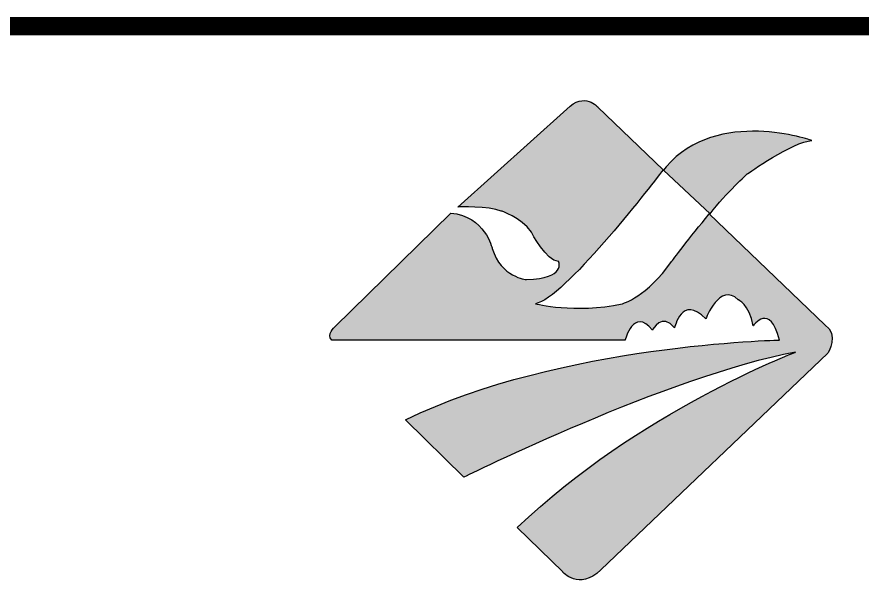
# Model space of a CAD drawing. Extents: x -689 to 317106, y 182884 to 219577.
# Drawn here: x 109086 to 110455, y 184769 to 185699 of the extents above; entities that cross this region are included whole.
import ezdxf
from ezdxf.enums import TextEntityAlignment as Align

# ---------------------------------------------------------------- set-up
doc = ezdxf.new("R2010")
doc.units = 0
doc.header["$LTSCALE"] = 500
doc.header["$MEASUREMENT"] = 0
for name, color, linetype in [('CX-BORD-LIN1', 7, 'Continuous'), ('CZ-TEX0', 7, 'Continuous'), ('CZ-TEX1', 7, 'Continuous'), ('CZ-TEX2', 7, 'Continuous'), ('CZ-TEX3', 7, 'Continuous'), ('DO-GAK', 7, 'Continuous')]:
    doc.layers.add(name, color=color, linetype=linetype)
doc.styles.add('TB_BTXT', font='')
doc.styles.add('TB_TEXT', font='')
doc.styles.get('TB_BTXT').set_extended_font_data('Dotum')
doc.styles.get('TB_TEXT').set_extended_font_data('Dotum')

# ---------------------------------------------------------------- blocks, each defined once
blk = doc.blocks.new('CXBLKA1')
at = {"layer": 'DO-GAK'}
h = blk.add_hatch(color=7, dxfattribs=at)
h.dxf.hatch_style = 2
edge = h.paths.add_edge_path()
edge.add_spline(control_points=[(70.78, 46.32), (70.78, 46.32), (67.036, 49.915), (67.036, 49.915), (66.419, 49.165), (65.816, 48.378), (65.816, 48.378), (65.032, 47.235), (64.216, 47.006), (64.216, 47.006), (62.681, 46.68), (61.407, 47.006), (61.407, 47.006), (62.327, 47.184), (65.053, 50.705), (65.544, 51.347), (65.544, 51.347), (63.432, 53.374), (63.432, 53.374), (63.432, 53.374), (63.007, 53.897), (62.42, 53.309), (62.42, 53.309), (58.892, 50.141), (58.892, 50.141), (58.892, 50.141), (59.905, 50.174), (60.297, 50.011), (60.297, 50.011), (60.928, 49.815), (61.277, 49.325), (61.277, 49.325), (61.766, 48.378), (62.158, 48.378), (62.158, 48.378), (62.42, 47.823), (61.113, 47.79), (61.113, 47.79), (60.297, 47.855), (60.003, 48.802), (60.003, 48.802), (59.774, 49.847), (58.664, 49.945), (58.664, 49.945), (54.908, 46.255), (54.908, 46.255), (54.908, 46.255), (54.614, 46.004), (54.81, 45.83), (54.81, 45.83), (64.314, 45.83), (64.314, 45.83), (64.314, 45.83), (64.575, 46.908), (65.195, 46.157), (65.195, 46.157), (65.522, 46.745), (65.914, 46.222), (65.914, 46.222), (66.142, 47.333), (66.926, 46.516), (66.926, 46.516), (67.384, 47.725), (67.971, 47.137), (67.971, 47.137), (68.331, 47.006), (68.461, 46.288), (68.461, 46.288), (69.016, 47.072), (69.31, 45.83), (69.31, 45.83), (62.256, 45.7), (57.194, 43.251), (57.194, 43.251), (59.088, 41.389), (59.088, 41.389), (59.088, 41.389), (65.751, 44.687), (69.833, 45.438), (69.833, 45.438), (64.738, 43.512), (60.819, 39.756), (60.819, 39.756), (62.289, 38.319), (62.289, 38.319), (62.289, 38.319), (62.812, 37.699), (63.53, 38.384), (63.53, 38.384), (70.878, 45.406), (70.878, 45.406), (70.878, 45.406), (71.27, 46.026), (70.78, 46.32)], knot_values=[0, 0, 0, 0, 1, 1, 1, 2, 2, 2, 3, 3, 3, 4, 4, 4, 5, 5, 5, 6, 6, 6, 7, 7, 7, 8, 8, 8, 9, 9, 9, 10, 10, 10, 11, 11, 11, 12, 12, 12, 13, 13, 13, 14, 14, 14, 15, 15, 15, 16, 16, 16, 17, 17, 17, 18, 18, 18, 19, 19, 19, 20, 20, 20, 21, 21, 21, 22, 22, 22, 23, 23, 23, 24, 24, 24, 25, 25, 25, 26, 26, 26, 27, 27, 27, 28, 28, 28, 29, 29, 29, 30, 30, 30, 31, 31, 31, 31], degree=3, periodic=0)
h = blk.add_hatch(color=7, dxfattribs=at)
h.dxf.hatch_style = 2
edge = h.paths.add_edge_path()
edge.add_spline(control_points=[(65.643, 51.446), (67.309, 53.373), (70.366, 52.295), (70.366, 52.295), (69.746, 52.263), (68.276, 51.218), (68.276, 51.218), (68.276, 51.218), (67.59, 50.609), (67.068, 49.924), (67.068, 49.924), (65.553, 51.34), (65.553, 51.34), (65.553, 51.34), (65.643, 51.446), (65.643, 51.446)], knot_values=[0, 0, 0, 0, 1, 1, 1, 2, 2, 2, 3, 3, 3, 4, 4, 4, 5, 5, 5, 5], degree=3, periodic=0)
at = {"layer": 'CX-BORD-LIN1', "color": 7, "const_width": 0.6}
blk.add_lwpolyline([(821, 56), (25, 56)], dxfattribs=at)
at = {"layer": 'DO-GAK', "color": 7}
for points, knots in [([(70.78, 46.32), (70.78, 46.32), (67.036, 49.915), (67.036, 49.915), (66.419, 49.165), (65.816, 48.378), (65.816, 48.378), (65.032, 47.235), (64.216, 47.006), (64.216, 47.006), (62.681, 46.68), (61.407, 47.006), (61.407, 47.006), (62.327, 47.184), (65.053, 50.705), (65.544, 51.347), (65.544, 51.347), (63.432, 53.374), (63.432, 53.374), (63.432, 53.374), (63.007, 53.897), (62.42, 53.309), (62.42, 53.309), (58.892, 50.141), (58.892, 50.141), (58.892, 50.141), (59.905, 50.174), (60.297, 50.011), (60.297, 50.011), (60.928, 49.815), (61.277, 49.325), (61.277, 49.325), (61.766, 48.378), (62.158, 48.378), (62.158, 48.378), (62.42, 47.823), (61.113, 47.79), (61.113, 47.79), (60.297, 47.855), (60.003, 48.802), (60.003, 48.802), (59.774, 49.847), (58.664, 49.945), (58.664, 49.945), (54.908, 46.255), (54.908, 46.255), (54.908, 46.255), (54.614, 46.004), (54.81, 45.83), (54.81, 45.83), (64.314, 45.83), (64.314, 45.83), (64.314, 45.83), (64.575, 46.908), (65.195, 46.157), (65.195, 46.157), (65.522, 46.745), (65.914, 46.222), (65.914, 46.222), (66.142, 47.333), (66.926, 46.516), (66.926, 46.516), (67.384, 47.725), (67.971, 47.137), (67.971, 47.137), (68.331, 47.006), (68.461, 46.288), (68.461, 46.288), (69.016, 47.072), (69.31, 45.83), (69.31, 45.83), (62.256, 45.7), (57.194, 43.251), (57.194, 43.251), (59.088, 41.389), (59.088, 41.389), (59.088, 41.389), (65.751, 44.687), (69.833, 45.438), (69.833, 45.438), (64.738, 43.512), (60.819, 39.756), (60.819, 39.756), (62.289, 38.319), (62.289, 38.319), (62.289, 38.319), (62.812, 37.699), (63.53, 38.384), (63.53, 38.384), (70.878, 45.406), (70.878, 45.406), (70.878, 45.406), (71.27, 46.026), (70.78, 46.32)], [0, 0, 0, 0, 1, 1, 1, 2, 2, 2, 3, 3, 3, 4, 4, 4, 5, 5, 5, 6, 6, 6, 7, 7, 7, 8, 8, 8, 9, 9, 9, 10, 10, 10, 11, 11, 11, 12, 12, 12, 13, 13, 13, 14, 14, 14, 15, 15, 15, 16, 16, 16, 17, 17, 17, 18, 18, 18, 19, 19, 19, 20, 20, 20, 21, 21, 21, 22, 22, 22, 23, 23, 23, 24, 24, 24, 25, 25, 25, 26, 26, 26, 27, 27, 27, 28, 28, 28, 29, 29, 29, 30, 30, 30, 31, 31, 31, 31]), ([(65.643, 51.446), (67.309, 53.373), (70.366, 52.295), (70.366, 52.295), (69.746, 52.263), (68.276, 51.218), (68.276, 51.218), (68.276, 51.218), (67.59, 50.609), (67.068, 49.924), (67.068, 49.924), (65.553, 51.34), (65.553, 51.34), (65.553, 51.34), (65.643, 51.446), (65.643, 51.446)], [0, 0, 0, 0, 1, 1, 1, 2, 2, 2, 3, 3, 3, 4, 4, 4, 5, 5, 5, 5])]:
    blk.add_open_spline(points, degree=3, knots=knots, dxfattribs=at)
at = {"layer": 'CZ-TEX0', "color": 7, "style": 'TB_BTXT'}
blk.add_attdef('UD_TITLE', text='', height=10, dxfattribs=at).set_placement((423, 553), align=Align.MIDDLE_CENTER)
at = {"layer": 'CZ-TEX1', "color": 7, "style": 'TB_BTXT'}
blk.add_attdef('PI_CNAME', text='', height=5, dxfattribs=at).set_placement((40, 552), align=Align.BOTTOM_LEFT)
blk.add_attdef('UD_SUBTITLE', text='', height=7, dxfattribs=at).set_placement((423, 538), align=Align.MIDDLE_CENTER)
at = {"layer": 'CZ-TEX2', "color": 7}
for tag, height, style, p in [('UD_CDNAME', 4, 'TB_BTXT', (42, 544)), ('DA_STDNAME', 3, 'TB_TEXT', (783.494, 13.5))]:
    blk.add_attdef(tag, text='', height=height, dxfattribs=dict(at, style=style)).set_placement(p, align=Align.BOTTOM_LEFT)
at = {"layer": 'CZ-TEX2', "color": 7, "style": 'TB_TEXT'}
for tag, height, p in [('DC_RDATE4', 3.5, (353, 52.5)), ('DC_RAPP4', 3.5, (501.558, 52.5)), ('DC_RCHK4', 3.5, (542.361, 52.5)), ('DC_RDGN4', 3.5, (582.361, 52.5)), ('DC_RNUM4', 3, (320, 52)), ('FI_NAME', 4.5, (780, 51)), ('UD_CDIST', 4.5, (676, 50)), ('PI_TITLE', 4.5, (243, 50)), ('DC_RDATE3', 3.5, (353, 45.4)), ('DC_RAPP3', 3.5, (501.558, 45.4)), ('DC_RCHK3', 3.5, (542.361, 45.4)), ('DC_RDGN3', 3.5, (582.361, 45.4)), ('DC_RNUM3', 3, (320, 45)), ('DI_TITLE', 4.5, (780, 44)), ('PI_CDNAME', 4.5, (243, 38)), ('DC_RDATE2', 3.5, (353, 38.5)), ('DC_RAPP2', 3.5, (501.558, 38.5)), ('DC_RCHK2', 3.5, (542.361, 38.5)), ('DC_RDGN2', 3.5, (582.361, 38.5)), ('DA_HSCALE', 4.5, (658.5, 38)), ('DA_VSCALE', 4.5, (693, 38)), ('DC_RNUM2', 3, (320, 38)), ('DI_SUBTITLE', 3.5, (780, 37)), ('DC_RDATE1', 3.5, (353, 31.5)), ('DC_RAPP1', 3.5, (501.558, 31.5)), ('DC_RCHK1', 3.5, (542.361, 31.5)), ('DC_RDGN1', 3.5, (582.361, 31.5)), ('DC_RNUM1', 3, (320, 31)), ('PA_CCLASS', 4.5, (204, 26.5)), ('PI_STAGE', 4.5, (283, 26.5)), ('DI_DRWNO', 4.5, (676, 26.5)), ('DA_PAGENO', 4.5, (780, 26.5))]:
    blk.add_attdef(tag, text='', height=height, dxfattribs=at).set_placement(p, align=Align.MIDDLE_CENTER)
for tag, p in [('DC_RDES4', (377, 52.5)), ('DC_RDES3', (377, 45.4)), ('DC_RDES2', (377, 38.5)), ('DC_RDES1', (377.035, 31.5))]:
    blk.add_attdef(tag, text='', height=3.5, dxfattribs=at).set_placement(p, align=Align.MIDDLE_LEFT)
at = {"layer": 'CZ-TEX3', "color": 7, "style": 'TB_TEXT', "flags": 1}
for tag, p in [('PI_ID', (24, 16)), ('PI_CCODE', (31, 16)), ('PA_DSDATE', (47, 16)), ('PA_DEDATE', (64, 16)), ('PA_CSDATE', (81, 16)), ('PA_CEDATE', (98, 16)), ('PA_CFDATE', (114, 16)), ('EI_ENAME', (132, 16)), ('EI_DEPT', (146, 16)), ('EI_PERSON', (158, 16)), ('EI_EMAIL', (174, 16)), ('CI_CATEG', (189, 16)), ('CI_ROLE', (204, 16)), ('CI_ONAME', (216, 16)), ('CI_ADDR', (232, 16)), ('CI_TEL', (246, 16)), ('CI_FAX', (257, 16)), ('CI_HPADDR', (270, 16)), ('CI_CODE', (287, 16)), ('CI_DEPT', (300, 16)), ('CI_PERSON', (312, 16)), ('CI_EMAIL', (329, 16)), ('CI_PROLE', (342, 16)), ('DI_MANCODE', (357, 16)), ('DI_CATEG', (377, 16)), ('DI_LDATE', (392, 16)), ('DI_PCLASS', (407, 16)), ('DI_MMCLASS', (424, 16)), ('DI_MSCLASS', (443, 16)), ('DI_ECLASS', (462, 16)), ('DI_FNAME', (478, 16)), ('DC_ONAME', (493, 16)), ('DC_NNAME', (510, 16)), ('FI_CODE', (529, 16)), ('FI_CLASS', (545, 16)), ('FI_ICODE1', (563, 16)), ('FI_ICODE2', (581, 16)), ('------------', (597, 16))]:
    blk.add_attdef(tag, p, '', height=2, dxfattribs=at)

msp = doc.modelspace()

# ---------------------------------------------------------------- block references
at = {"xscale": 50, "yscale": 50, "zscale": 50}
msp.add_blockref('CXBLKA1', (106855.64711, 182884.30698), dxfattribs=at)

doc.saveas('drawing.dxf')
